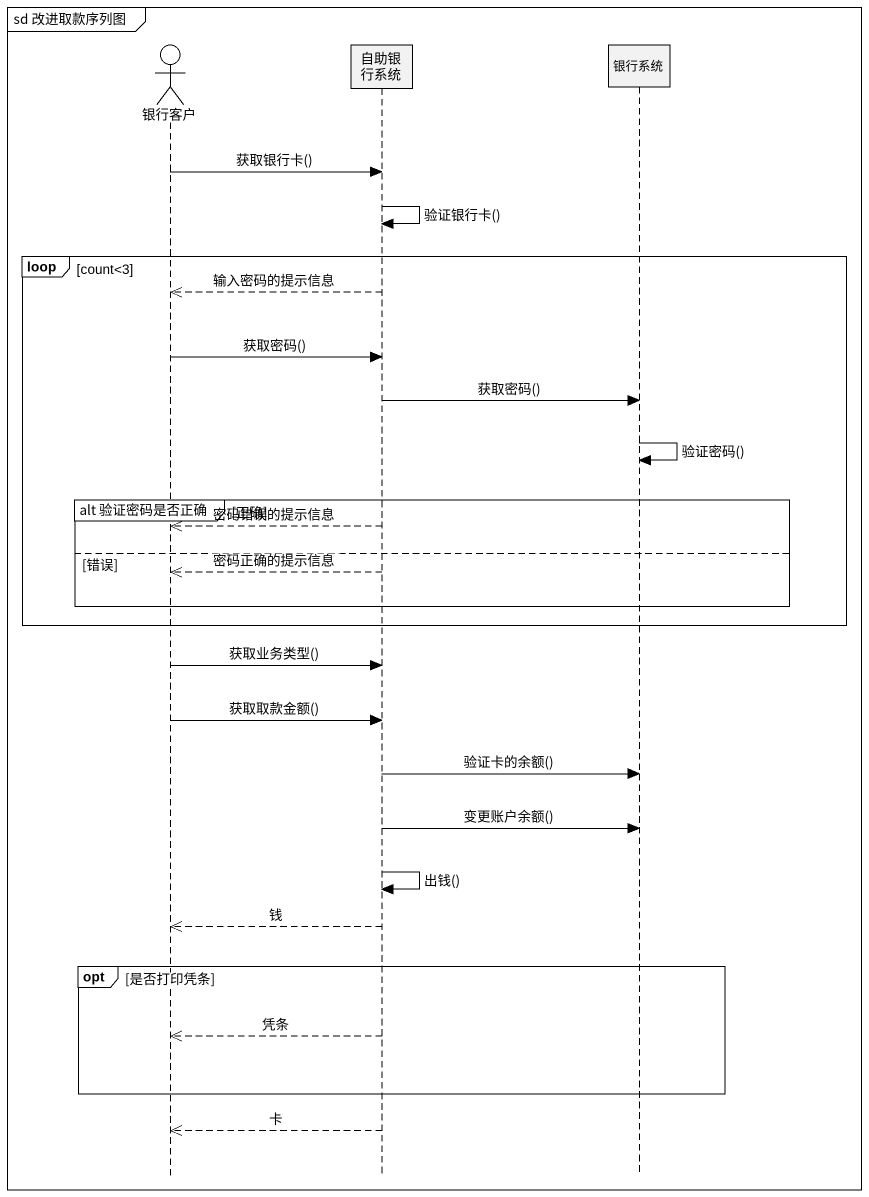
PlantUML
@startuml
mainframe sd 改进取款序列图
hide footbox
actor 银行客户
participant 自助银行系统
participant 银行系统

银行客户 -> 自助银行系统 : 获取银行卡()
自助银行系统 -> 自助银行系统 : 验证银行卡()
loop count<3
  自助银行系统 -->> 银行客户 : 输入密码的提示信息
  银行客户 -> 自助银行系统 : 获取密码()
  自助银行系统 -> 银行系统 : 获取密码()
  银行系统 -> 银行系统 : 验证密码()
  group alt 验证密码是否正确 [正确]
    自助银行系统 -->> 银行客户 : 密码错误的提示信息
  else 错误
    自助银行系统 -->> 银行客户 : 密码正确的提示信息
  end
end
银行客户 -> 自助银行系统 : 获取业务类型()
银行客户 -> 自助银行系统 : 获取取款金额()
自助银行系统 -> 银行系统 : 验证卡的余额()
自助银行系统 -> 银行系统 : 变更账户余额()
自助银行系统 -> 自助银行系统 : 出钱()
自助银行系统 -->> 银行客户 : 钱
opt 是否打印凭条
  自助银行系统 -->> 银行客户 : 凭条
end
自助银行系统 -->> 银行客户 : 卡
@enduml
